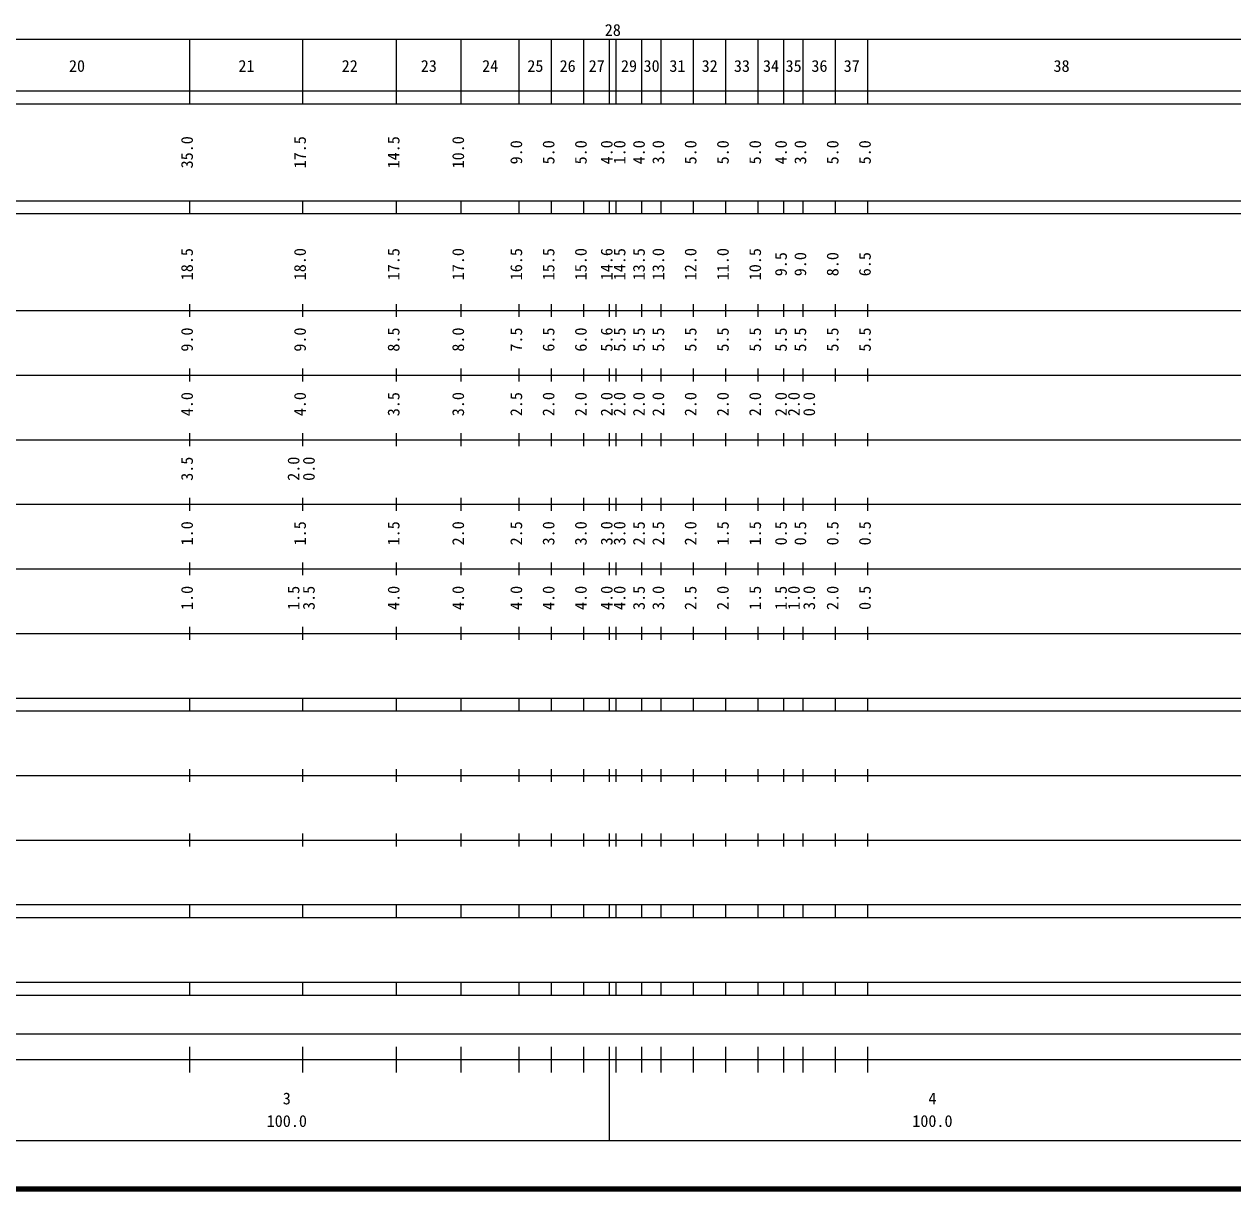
# Model space of a CAD drawing. Units: millimetres on the paper, enlarged 1000 times. Extents: x 40000 to 680000, y 20000 to 380000.
# Drawn here: x 277318 to 464533, y 20000 to 200338 of the extents above; entities that cross this region are included whole.
import ezdxf
from ezdxf.enums import TextEntityAlignment as Align

# ---------------------------------------------------------------- set-up
doc = ezdxf.new("R2010")
doc.units = ezdxf.units.MM
doc.header["$LTSCALE"] = 1000
doc.layers.add('M-TTL', color=2, linetype='Continuous', lineweight=140)
doc.layers.add('M-TTL-BAND', color=7, linetype='Continuous', lineweight=25)
doc.styles.add('ＭＳ ゴシック', font='')
doc.styles.get('ＭＳ ゴシック').set_extended_font_data('MS Gothic')

msp = doc.modelspace()

# ---------------------------------------------------------------- linework, layer by layer
at = {"layer": 'M-TTL'}
msp.add_line((40000, 20000), (680000, 20000), dxfattribs=at)
at = {"layer": 'M-TTL-BAND'}
for p, q in [((68000, 198000), (579000, 198000)), ((303000, 188000), (303000, 198000)), ((320500, 188000), (320500, 198000)), ((335000, 188000), (335000, 198000)), ((345000, 188000), (345000, 198000)), ((354000, 188000), (354000, 198000)), ((359000, 188000), (359000, 198000)), ((364000, 188000), (364000, 198000)), ((368000, 188000), (368000, 198000)), ((369000, 188000), (369000, 198000)), ((373000, 188000), (373000, 198000)), ((376000, 188000), (376000, 198000)), ((381000, 188000), (381000, 198000)), ((386000, 188000), (386000, 198000)), ((391000, 188000), (391000, 198000)), ((395000, 188000), (395000, 198000)), ((398000, 188000), (398000, 198000)), ((403000, 188000), (403000, 198000)), ((408000, 188000), (408000, 198000)), ((40000, 190000), (579000, 190000)), ((40000, 188000), (579000, 188000)), ((40000, 173000), (579000, 173000)), ((303000, 171000), (303000, 173000)), ((320500, 171000), (320500, 173000)), ((335000, 171000), (335000, 173000)), ((345000, 171000), (345000, 173000)), ((354000, 171000), (354000, 173000)), ((359000, 171000), (359000, 173000)), ((364000, 171000), (364000, 173000)), ((368000, 171000), (368000, 173000)), ((369000, 171000), (369000, 173000)), ((373000, 171000), (373000, 173000)), ((376000, 171000), (376000, 173000)), ((381000, 171000), (381000, 173000)), ((386000, 171000), (386000, 173000)), ((391000, 171000), (391000, 173000)), ((395000, 171000), (395000, 173000)), ((398000, 171000), (398000, 173000)), ((403000, 171000), (403000, 173000)), ((408000, 171000), (408000, 173000)), ((40000, 171000), (579000, 171000)), ((40000, 156000), (579000, 156000)), ((303000, 155000), (303000, 157000)), ((320500, 155000), (320500, 157000)), ((335000, 155000), (335000, 157000)), ((345000, 155000), (345000, 157000)), ((354000, 155000), (354000, 157000)), ((359000, 155000), (359000, 157000)), ((364000, 155000), (364000, 157000)), ((368000, 155000), (368000, 157000)), ((369000, 155000), (369000, 157000)), ((373000, 155000), (373000, 157000)), ((376000, 155000), (376000, 157000)), ((381000, 155000), (381000, 157000)), ((386000, 155000), (386000, 157000)), ((391000, 155000), (391000, 157000)), ((395000, 155000), (395000, 157000)), ((398000, 155000), (398000, 157000)), ((403000, 155000), (403000, 157000)), ((408000, 155000), (408000, 157000)), ((303000, 145000), (303000, 147000)), ((320500, 145000), (320500, 147000)), ((335000, 145000), (335000, 147000)), ((345000, 145000), (345000, 147000)), ((354000, 145000), (354000, 147000)), ((359000, 145000), (359000, 147000)), ((364000, 145000), (364000, 147000)), ((368000, 145000), (368000, 147000)), ((369000, 145000), (369000, 147000)), ((373000, 145000), (373000, 147000)), ((376000, 145000), (376000, 147000)), ((381000, 145000), (381000, 147000)), ((386000, 145000), (386000, 147000)), ((391000, 145000), (391000, 147000)), ((395000, 145000), (395000, 147000)), ((398000, 145000), (398000, 147000)), ((403000, 145000), (403000, 147000)), ((408000, 145000), (408000, 147000)), ((46000, 146000), (579000, 146000)), ((303000, 135000), (303000, 137000)), ((320500, 135000), (320500, 137000)), ((335000, 135000), (335000, 137000)), ((345000, 135000), (345000, 137000)), ((354000, 135000), (354000, 137000)), ((359000, 135000), (359000, 137000)), ((364000, 135000), (364000, 137000)), ((368000, 135000), (368000, 137000)), ((369000, 135000), (369000, 137000)), ((373000, 135000), (373000, 137000)), ((376000, 135000), (376000, 137000)), ((381000, 135000), (381000, 137000)), ((386000, 135000), (386000, 137000)), ((391000, 135000), (391000, 137000)), ((395000, 135000), (395000, 137000)), ((398000, 135000), (398000, 137000)), ((403000, 135000), (403000, 137000)), ((408000, 135000), (408000, 137000)), ((52000, 136000), (579000, 136000)), ((46000, 126000), (579000, 126000)), ((303000, 125000), (303000, 127000)), ((320500, 125000), (320500, 127000)), ((335000, 125000), (335000, 127000)), ((345000, 125000), (345000, 127000)), ((354000, 125000), (354000, 127000)), ((359000, 125000), (359000, 127000)), ((364000, 125000), (364000, 127000)), ((368000, 125000), (368000, 127000)), ((369000, 125000), (369000, 127000)), ((373000, 125000), (373000, 127000)), ((376000, 125000), (376000, 127000)), ((381000, 125000), (381000, 127000)), ((386000, 125000), (386000, 127000)), ((391000, 125000), (391000, 127000)), ((395000, 125000), (395000, 127000)), ((398000, 125000), (398000, 127000)), ((403000, 125000), (403000, 127000)), ((408000, 125000), (408000, 127000)), ((303000, 115000), (303000, 117000)), ((320500, 115000), (320500, 117000)), ((335000, 115000), (335000, 117000)), ((345000, 115000), (345000, 117000)), ((354000, 115000), (354000, 117000)), ((359000, 115000), (359000, 117000)), ((364000, 115000), (364000, 117000)), ((368000, 115000), (368000, 117000)), ((369000, 115000), (369000, 117000)), ((373000, 115000), (373000, 117000)), ((376000, 115000), (376000, 117000)), ((381000, 115000), (381000, 117000)), ((386000, 115000), (386000, 117000)), ((391000, 115000), (391000, 117000)), ((395000, 115000), (395000, 117000)), ((398000, 115000), (398000, 117000)), ((403000, 115000), (403000, 117000)), ((408000, 115000), (408000, 117000)), ((52000, 116000), (579000, 116000)), ((303000, 105000), (303000, 107000)), ((320500, 105000), (320500, 107000)), ((335000, 105000), (335000, 107000)), ((345000, 105000), (345000, 107000)), ((354000, 105000), (354000, 107000)), ((359000, 105000), (359000, 107000)), ((364000, 105000), (364000, 107000)), ((368000, 105000), (368000, 107000)), ((369000, 105000), (369000, 107000)), ((373000, 105000), (373000, 107000)), ((376000, 105000), (376000, 107000)), ((381000, 105000), (381000, 107000)), ((386000, 105000), (386000, 107000)), ((391000, 105000), (391000, 107000)), ((395000, 105000), (395000, 107000)), ((398000, 105000), (398000, 107000)), ((403000, 105000), (403000, 107000)), ((408000, 105000), (408000, 107000)), ((46000, 106000), (579000, 106000)), ((40000, 96000), (579000, 96000)), ((303000, 94000), (303000, 96000)), ((320500, 94000), (320500, 96000)), ((335000, 94000), (335000, 96000)), ((345000, 94000), (345000, 96000)), ((354000, 94000), (354000, 96000)), ((359000, 94000), (359000, 96000)), ((364000, 94000), (364000, 96000)), ((368000, 94000), (368000, 96000)), ((369000, 94000), (369000, 96000)), ((373000, 94000), (373000, 96000)), ((376000, 94000), (376000, 96000)), ((381000, 94000), (381000, 96000)), ((386000, 94000), (386000, 96000)), ((391000, 94000), (391000, 96000)), ((395000, 94000), (395000, 96000)), ((398000, 94000), (398000, 96000)), ((403000, 94000), (403000, 96000)), ((408000, 94000), (408000, 96000)), ((40000, 94000), (579000, 94000)), ((303000, 83000), (303000, 85000)), ((320500, 83000), (320500, 85000)), ((335000, 83000), (335000, 85000)), ((345000, 83000), (345000, 85000)), ((354000, 83000), (354000, 85000)), ((359000, 83000), (359000, 85000)), ((364000, 83000), (364000, 85000)), ((368000, 83000), (368000, 85000)), ((369000, 83000), (369000, 85000)), ((373000, 83000), (373000, 85000)), ((376000, 83000), (376000, 85000)), ((381000, 83000), (381000, 85000)), ((386000, 83000), (386000, 85000)), ((391000, 83000), (391000, 85000)), ((395000, 83000), (395000, 85000)), ((398000, 83000), (398000, 85000)), ((403000, 83000), (403000, 85000)), ((408000, 83000), (408000, 85000)), ((49000, 84000), (579000, 84000)), ((303000, 73000), (303000, 75000)), ((320500, 73000), (320500, 75000)), ((335000, 73000), (335000, 75000)), ((345000, 73000), (345000, 75000)), ((354000, 73000), (354000, 75000)), ((359000, 73000), (359000, 75000)), ((364000, 73000), (364000, 75000)), ((368000, 73000), (368000, 75000)), ((369000, 73000), (369000, 75000)), ((373000, 73000), (373000, 75000)), ((376000, 73000), (376000, 75000)), ((381000, 73000), (381000, 75000)), ((386000, 73000), (386000, 75000)), ((391000, 73000), (391000, 75000)), ((395000, 73000), (395000, 75000)), ((398000, 73000), (398000, 75000)), ((403000, 73000), (403000, 75000)), ((408000, 73000), (408000, 75000)), ((40000, 74000), (579000, 74000)), ((40000, 64000), (579000, 64000)), ((303000, 62000), (303000, 64000)), ((320500, 62000), (320500, 64000)), ((335000, 62000), (335000, 64000)), ((345000, 62000), (345000, 64000)), ((354000, 62000), (354000, 64000)), ((359000, 62000), (359000, 64000)), ((364000, 62000), (364000, 64000)), ((368000, 62000), (368000, 64000)), ((369000, 62000), (369000, 64000)), ((373000, 62000), (373000, 64000)), ((376000, 62000), (376000, 64000)), ((381000, 62000), (381000, 64000)), ((386000, 62000), (386000, 64000)), ((391000, 62000), (391000, 64000)), ((395000, 62000), (395000, 64000)), ((398000, 62000), (398000, 64000)), ((403000, 62000), (403000, 64000)), ((408000, 62000), (408000, 64000)), ((40000, 62000), (579000, 62000)), ((40000, 52000), (579000, 52000)), ((303000, 50000), (303000, 52000)), ((320500, 50000), (320500, 52000)), ((335000, 50000), (335000, 52000)), ((345000, 50000), (345000, 52000)), ((354000, 50000), (354000, 52000)), ((359000, 50000), (359000, 52000)), ((364000, 50000), (364000, 52000)), ((368000, 50000), (368000, 52000)), ((369000, 50000), (369000, 52000)), ((373000, 50000), (373000, 52000)), ((376000, 50000), (376000, 52000)), ((381000, 50000), (381000, 52000)), ((386000, 50000), (386000, 52000)), ((391000, 50000), (391000, 52000)), ((395000, 50000), (395000, 52000)), ((398000, 50000), (398000, 52000)), ((403000, 50000), (403000, 52000)), ((408000, 50000), (408000, 52000)), ((40000, 50000), (579000, 50000)), ((71000, 44000), (565000, 44000)), ((303000, 38000), (303000, 42000)), ((320500, 38000), (320500, 42000)), ((335000, 38000), (335000, 42000)), ((345000, 38000), (345000, 42000)), ((354000, 38000), (354000, 42000)), ((359000, 38000), (359000, 42000)), ((364000, 38000), (364000, 42000)), ((368000, 27500), (368000, 42000)), ((369000, 38000), (369000, 42000)), ((373000, 38000), (373000, 42000)), ((376000, 38000), (376000, 42000)), ((381000, 38000), (381000, 42000)), ((386000, 38000), (386000, 42000)), ((391000, 38000), (391000, 42000)), ((395000, 38000), (395000, 42000)), ((398000, 38000), (398000, 42000)), ((403000, 38000), (403000, 42000)), ((408000, 38000), (408000, 42000)), ((40000, 40000), (579000, 40000)), ((68000, 27500), (579000, 27500))]:
    msp.add_line(p, q, dxfattribs=at)

# ---------------------------------------------------------------- texts
at = {"layer": 'M-TTL-BAND', "style": 'ＭＳ ゴシック'}
for s, p in [('28', (368500, 197975)), ('20', (285500, 192405)), ('21', (311750, 192405)), ('22', (327750, 192405)), ('23', (340000, 192405)), ('24', (349500, 192405)), ('25', (356500, 192405)), ('26', (361500, 192405)), ('27', (366000, 192405)), ('29', (371000, 192405)), ('30', (374500, 192405)), ('31', (378500, 192405)), ('32', (383500, 192405)), ('33', (388500, 192405)), ('34', (393000, 192405)), ('35', (396500, 192405)), ('36', (400500, 192405)), ('37', (405500, 192405)), ('38', (438000, 192405)), ('3', (318000, 32523)), ('4', (418000, 32523)), ('100.0', (318000, 29033)), ('100.0', (418000, 29033))]:
    msp.add_text(s, height=1833, dxfattribs=at).set_placement(p, align=Align.BOTTOM_CENTER)
for s, p in [('35.0', (304000, 180500)), ('17.5', (321500, 180500)), ('14.5', (336000, 180500)), ('10.0', (346000, 180500)), ('9.0', (355000, 180500)), ('5.0', (360000, 180500)), ('5.0', (365000, 180500)), ('4.0', (369000, 180500)), ('1.0', (371000, 180500)), ('4.0', (374000, 180500)), ('3.0', (377000, 180500)), ('5.0', (382000, 180500)), ('5.0', (387000, 180500)), ('5.0', (392000, 180500)), ('4.0', (396000, 180500)), ('3.0', (399000, 180500)), ('5.0', (404000, 180500)), ('5.0', (409000, 180500)), ('18.5', (304000, 163174)), ('18.0', (321500, 163174)), ('17.5', (336000, 163174)), ('17.0', (346000, 163174)), ('16.5', (355000, 163174)), ('15.5', (360000, 163174)), ('15.0', (365000, 163174)), ('14.6', (369000, 163174)), ('14.5', (371000, 163174)), ('13.5', (374000, 163174)), ('13.0', (377000, 163174)), ('12.0', (382000, 163174)), ('11.0', (387000, 163174)), ('10.5', (392000, 163174)), ('9.5', (396000, 163174)), ('9.0', (399000, 163174)), ('8.0', (404000, 163174)), ('6.5', (409000, 163174)), ('9.0', (304000, 151500)), ('9.0', (321500, 151500)), ('8.5', (336000, 151500)), ('8.0', (346000, 151500)), ('7.5', (355000, 151500)), ('6.5', (360000, 151500)), ('6.0', (365000, 151500)), ('5.6', (369000, 151500)), ('5.5', (371000, 151500)), ('5.5', (374000, 151500)), ('5.5', (377000, 151500)), ('5.5', (382000, 151500)), ('5.5', (387000, 151500)), ('5.5', (392000, 151500)), ('5.5', (396000, 151500)), ('5.5', (399000, 151500)), ('5.5', (404000, 151500)), ('5.5', (409000, 151500)), ('4.0', (304000, 141500)), ('4.0', (321500, 141500)), ('3.5', (336000, 141500)), ('3.0', (346000, 141500)), ('2.5', (355000, 141500)), ('2.0', (360000, 141500)), ('2.0', (365000, 141500)), ('2.0', (369000, 141500)), ('2.0', (371000, 141500)), ('2.0', (374000, 141500)), ('2.0', (377000, 141500)), ('2.0', (382000, 141500)), ('2.0', (387000, 141500)), ('2.0', (392000, 141500)), ('2.0', (396000, 141500)), ('2.0', (398000, 141500)), ('0.0', (400370, 141500)), ('3.5', (304000, 131500)), ('2.0', (320500, 131500)), ('0.0', (322870, 131500)), ('1.0', (304000, 121500)), ('1.5', (321500, 121500)), ('1.5', (336000, 121500)), ('2.0', (346000, 121500)), ('2.5', (355000, 121500)), ('3.0', (360000, 121500)), ('3.0', (365000, 121500)), ('3.0', (369000, 121500)), ('3.0', (371000, 121500)), ('2.5', (374000, 121500)), ('2.5', (377000, 121500)), ('2.0', (382000, 121500)), ('1.5', (387000, 121500)), ('1.5', (392000, 121500)), ('0.5', (396000, 121500)), ('0.5', (399000, 121500)), ('0.5', (404000, 121500)), ('0.5', (409000, 121500)), ('1.0', (304000, 111500)), ('1.5', (320500, 111500)), ('3.5', (322870, 111500)), ('4.0', (336000, 111500)), ('4.0', (346000, 111500)), ('4.0', (355000, 111500)), ('4.0', (360000, 111500)), ('4.0', (365000, 111500)), ('4.0', (369000, 111500)), ('4.0', (371000, 111500)), ('3.5', (374000, 111500)), ('3.0', (377000, 111500)), ('2.5', (382000, 111500)), ('2.0', (387000, 111500)), ('1.5', (392000, 111500)), ('1.5', (396000, 111500)), ('1.0', (398000, 111500)), ('3.0', (400370, 111500)), ('2.0', (404000, 111500)), ('0.5', (409000, 111500))]:
    msp.add_text(s, height=1833, rotation=90, dxfattribs=at).set_placement(p, align=Align.BOTTOM_CENTER)

doc.saveas('drawing.dxf')
